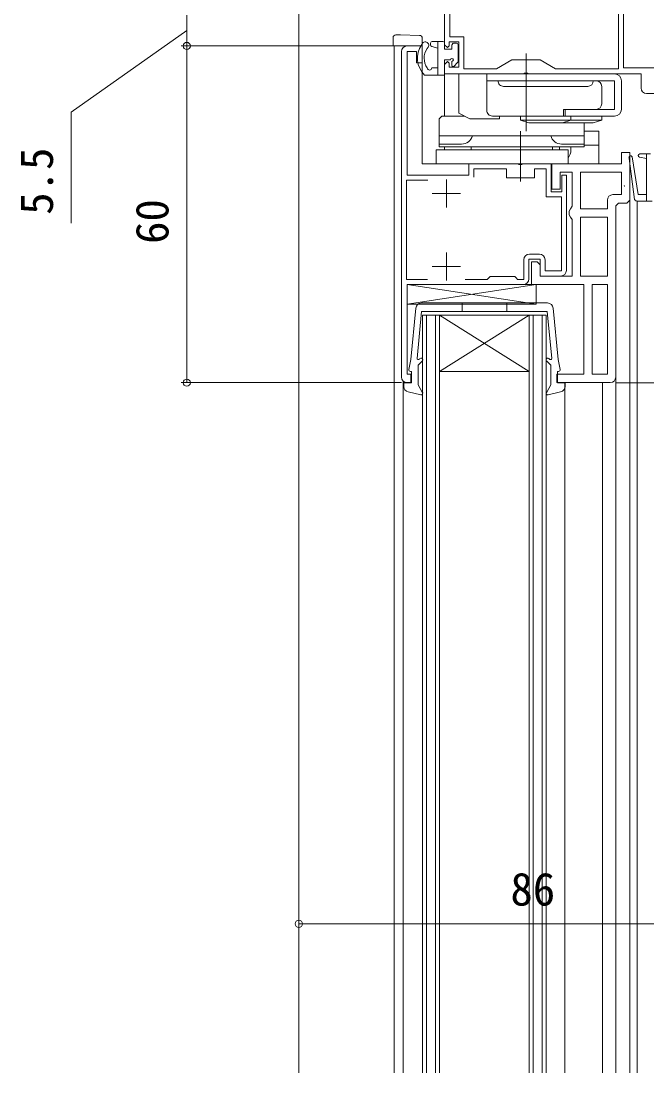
# Model space of a CAD drawing. Units: millimetres, scale not verified. Extents: x -1682 to -296, y -1188 to 1055.
# Drawn here: x -1400.1 to -1288.5, y 516.6 to 704 of the extents above; entities that cross this region are included whole.
import ezdxf
from ezdxf.enums import TextEntityAlignment as Align

# ---------------------------------------------------------------- set-up
doc = ezdxf.new("R2010")
doc.units = ezdxf.units.MM
doc.header["$LTSCALE"] = 4
for name, color, linetype, lineweight in [('0-3_YKK_11', 7, 'Continuous', 9), ('0-5_YKK_12', 2, 'Continuous', 9), ('0-6_YKK_13', 4, 'Continuous', 9), ('0-8_YKK_D', 6, 'Continuous', 9)]:
    doc.layers.add(name, color=color, linetype=linetype, lineweight=lineweight)
doc.styles.add('ＭＳ ゴシック', font='')
doc.styles.get('ＭＳ ゴシック').set_extended_font_data('MS Gothic')

msp = doc.modelspace()

# ---------------------------------------------------------------- linework, layer by layer
at = {"layer": '0-3_YKK_11'}
for p, q in [((-1324.544, 699.767), (-1324.544, 711.428)), ((-1323.644, 711.167), (-1323.644, 701.167)), ((-1293.544, 695.467), (-1293.544, 711.667)), ((-1292.644, 711.667), (-1292.644, 695.667)), ((-1323.644, 701.167), (-1321.144, 701.167)), ((-1321.144, 701.167), (-1321.144, 695.467)), ((-1328.545, 699.567), (-1331.245, 699.567)), ((-1328.545, 696.567), (-1328.545, 699.567)), ((-1324.044, 699.267), (-1324.544, 699.767)), ((-1323.744, 699.567), (-1324.044, 699.267)), ((-1323.744, 700.267), (-1323.744, 699.567)), ((-1322.044, 700.267), (-1323.744, 700.267)), ((-1322.044, 695.767), (-1322.044, 700.267)), ((-1332.245, 698.567), (-1332.245, 640.567)), ((-1331.245, 698.567), (-1329.545, 698.567)), ((-1331.245, 676.567), (-1331.245, 698.567)), ((-1329.545, 698.567), (-1329.545, 696.567)), ((-1329.545, 696.567), (-1328.545, 696.567)), ((-1324.544, 696.267), (-1324.044, 696.767)), ((-1324.544, 694.567), (-1324.544, 696.267)), ((-1324.044, 696.767), (-1323.744, 696.467)), ((-1323.744, 696.467), (-1323.744, 695.767)), ((-1323.744, 695.767), (-1322.044, 695.767)), ((-1321.144, 695.467), (-1315.315, 695.467)), ((-1315.315, 695.467), (-1312.544, 697.067)), ((-1312.544, 697.067), (-1307.544, 697.067)), ((-1307.544, 697.067), (-1304.772, 695.467)), ((-1304.772, 695.467), (-1293.544, 695.467)), ((-1292.644, 695.667), (-1278.28, 695.667)), ((-1310.502, 694.567), (-1324.544, 694.567)), ((-1310.319, 694.687), (-1310.502, 694.567)), ((-1309.769, 694.687), (-1310.319, 694.687)), ((-1309.585, 694.567), (-1309.769, 694.687)), ((-1289.544, 694.567), (-1309.585, 694.567)), ((-1289.544, 692.067), (-1289.544, 694.567)), ((-1285.044, 691.067), (-1288.544, 691.067)), ((-1293.044, 680.567), (-1293.044, 678.567)), ((-1291.544, 680.567), (-1293.044, 680.567)), ((-1291.544, 672.067), (-1291.544, 680.567)), ((-1291.544, 672.067), (-1291.544, 680.567)), ((-1320.245, 678.567), (-1320.245, 676.567)), ((-1311.564, 678.567), (-1320.245, 678.567)), ((-1311.304, 678.417), (-1311.564, 678.567)), ((-1310.525, 678.567), (-1310.785, 678.417)), ((-1305.544, 678.567), (-1310.525, 678.567)), ((-1305.544, 673.567), (-1305.544, 678.567)), ((-1305.444, 678.567), (-1305.444, 674.067)), ((-1293.044, 678.567), (-1305.444, 678.567)), ((-1319.345, 677.667), (-1313.545, 677.667)), ((-1319.345, 676.167), (-1319.345, 677.667)), ((-1313.545, 677.667), (-1313.545, 676.067)), ((-1310.785, 678.417), (-1311.304, 678.417)), ((-1308.545, 677.667), (-1306.445, 677.667)), ((-1308.545, 676.067), (-1308.545, 677.667)), ((-1306.445, 677.667), (-1306.445, 672.667)), ((-1303.944, 677.067), (-1301.844, 677.067)), ((-1303.944, 674.067), (-1303.944, 677.067)), ((-1301.844, 677.067), (-1301.844, 670.999)), ((-1300.344, 677.067), (-1300.344, 670.567)), ((-1293.044, 677.067), (-1300.344, 677.067)), ((-1293.044, 677.067), (-1300.344, 677.067)), ((-1293.044, 673.067), (-1293.044, 677.067)), ((-1331.345, 675.667), (-1327.565, 675.667)), ((-1331.345, 657.967), (-1331.345, 675.667)), ((-1320.245, 676.567), (-1331.245, 676.567)), ((-1324.245, 675.766), (-1324.245, 670.767)), ((-1313.545, 676.067), (-1308.545, 676.067)), ((-1303.644, 676.567), (-1303.644, 673.567)), ((-1302.844, 676.567), (-1303.644, 676.567)), ((-1302.844, 659.567), (-1302.844, 676.567)), ((-1326.745, 673.267), (-1321.745, 673.267)), ((-1303.644, 673.567), (-1305.544, 673.567)), ((-1305.444, 674.067), (-1303.944, 674.067)), ((-1294.544, 673.067), (-1293.044, 673.067)), ((-1306.445, 672.667), (-1303.744, 672.667)), ((-1303.744, 672.667), (-1303.744, 659.467)), ((-1295.544, 670.567), (-1295.544, 672.067)), ((-1294.044, 671.067), (-1293.544, 671.567)), ((-1294.044, 640.567), (-1294.044, 671.067)), ((-1293.544, 671.567), (-1292.044, 671.567)), ((-1292.044, 671.567), (-1291.544, 672.067)), ((-1302.093, 670.567), (-1302.343, 670.134)), ((-1302.343, 670.134), (-1302.343, 669.499)), ((-1302.343, 669.499), (-1302.093, 669.067)), ((-1301.844, 670.999), (-1302.093, 670.567)), ((-1300.344, 670.567), (-1295.544, 670.567)), ((-1302.093, 669.067), (-1301.844, 668.634)), ((-1301.844, 668.634), (-1301.844, 658.567)), ((-1300.344, 669.067), (-1300.344, 665.103)), ((-1295.544, 669.067), (-1300.344, 669.067)), ((-1295.544, 658.567), (-1295.544, 669.067)), ((-1295.544, 658.567), (-1295.544, 669.067)), ((-1300.344, 665.103), (-1300.344, 658.567)), ((-1324.245, 662.767), (-1324.245, 657.767)), ((-1307.644, 662.467), (-1309.444, 662.467)), ((-1326.745, 660.267), (-1321.745, 660.267)), ((-1310.444, 661.467), (-1310.444, 657.967)), ((-1309.544, 661.567), (-1307.544, 661.567)), ((-1309.544, 658.067), (-1309.544, 661.567)), ((-1309.044, 661.067), (-1309.044, 657.067)), ((-1308.044, 661.067), (-1309.044, 661.067)), ((-1307.544, 660.567), (-1308.044, 661.067)), ((-1307.544, 661.567), (-1307.544, 658.567)), ((-1307.544, 659.067), (-1307.544, 660.567)), ((-1306.644, 659.467), (-1306.644, 661.467)), ((-1327.611, 657.967), (-1331.345, 657.967)), ((-1327.611, 657.967), (-1331.345, 657.967)), ((-1316.945, 657.967), (-1320.879, 657.967)), ((-1316.745, 658.167), (-1316.945, 657.967)), ((-1316.445, 658.467), (-1316.745, 658.167)), ((-1312.045, 658.467), (-1316.445, 658.467)), ((-1311.745, 658.167), (-1312.045, 658.467)), ((-1311.545, 657.967), (-1311.745, 658.167)), ((-1310.444, 657.967), (-1311.545, 657.967)), ((-1307.544, 658.567), (-1303.844, 658.567)), ((-1301.844, 658.567), (-1307.044, 658.567)), ((-1303.744, 659.467), (-1306.644, 659.467)), ((-1300.344, 658.567), (-1295.544, 658.567)), ((-1331.245, 657.067), (-1310.544, 657.067)), ((-1331.245, 641.067), (-1331.245, 657.067)), ((-1309.044, 657.067), (-1299.744, 657.067)), ((-1299.744, 657.067), (-1299.744, 641.067)), ((-1295.544, 657.067), (-1298.244, 657.067)), ((-1298.244, 657.067), (-1298.244, 641.067)), ((-1298.244, 657.067), (-1298.244, 641.067)), ((-1295.544, 641.067), (-1295.544, 657.067)), ((-1330.545, 641.067), (-1331.245, 641.067)), ((-1330.545, 639.567), (-1330.545, 641.067)), ((-1304.544, 641.067), (-1304.544, 639.567)), ((-1299.744, 641.067), (-1304.544, 641.067)), ((-1298.244, 641.067), (-1295.544, 641.067)), ((-1331.245, 639.567), (-1330.545, 639.567)), ((-1304.544, 639.567), (-1295.044, 639.567))]:
    msp.add_line(p, q, dxfattribs=at)
for centre, start, end in [((-1331.245, 698.567), 90, 179.99998), ((-1288.544, 692.067), 180, 269.99998), ((-1294.544, 672.067), 90, 179.99998), ((-1309.444, 661.467), 90, 179.99998), ((-1307.644, 661.467), 0, 89.99998), ((-1310.544, 658.067), 270, 359.99998), ((-1303.844, 659.567), 270, 359.99998), ((-1331.245, 640.567), 180, 269.99998), ((-1295.044, 640.567), 270, 359.99998)]:
    msp.add_arc(centre, 1, start, end, dxfattribs=at)
at = {"layer": '0-5_YKK_12'}
for p, q in [((-1350.544, 711.067), (-1350.544, 516.566)), ((-1333.544, 699.567), (-1333.544, 516.566)), ((-1328.545, 699.567), (-1333.544, 699.567)), ((-1328.545, 699.567), (-1328.545, 678.567)), ((-1324.544, 694.867), (-1324.544, 687.067)), ((-1324.544, 681.567), (-1324.544, 681.067)), ((-1293.044, 680.567), (-1291.543, 680.567)), ((-1293.044, 678.567), (-1293.044, 680.567)), ((-1291.543, 680.567), (-1291.543, 516.566)), ((-1293.044, 678.567), (-1328.545, 678.567)), ((-1290.243, 671.921), (-1290.243, 516.566)), ((-1328.476, 651.564), (-1328.476, 516.566)), ((-1325.476, 651.564), (-1328.476, 651.564)), ((-1327.776, 516.566), (-1327.776, 651.564)), ((-1326.176, 651.564), (-1326.176, 516.566)), ((-1325.476, 651.564), (-1309.476, 641.564)), ((-1309.476, 651.564), (-1325.476, 641.564)), ((-1309.476, 651.564), (-1325.476, 651.564)), ((-1325.476, 516.566), (-1325.476, 651.564)), ((-1309.476, 651.564), (-1309.476, 516.566)), ((-1306.476, 651.564), (-1309.476, 651.564)), ((-1308.776, 516.566), (-1308.776, 651.564)), ((-1307.176, 651.564), (-1307.176, 516.566)), ((-1306.476, 516.566), (-1306.476, 651.564)), ((-1309.476, 641.564), (-1325.476, 641.564)), ((-1331.952, 639.859), (-1331.952, 516.566)), ((-1303.145, 639.567), (-1303.145, 516.566)), ((-1296.434, 639.567), (-1296.434, 516.566)), ((-1294.044, 640.565), (-1294.044, 516.566))]:
    msp.add_line(p, q, dxfattribs=at)
at = {"layer": '0-6_YKK_13'}
for p, q in [((-1333.745, 701.038), (-1333.745, 699.567)), ((-1333.262, 701.538), (-1332.445, 701.567)), ((-1329.027, 701.447), (-1332.445, 701.567)), ((-1333.745, 699.567), (-1328.545, 699.567)), ((-1328.472, 700.038), (-1328.642, 699.795)), ((-1328.545, 700.948), (-1328.545, 699.567)), ((-1327.659, 699.106), (-1327.489, 699.35)), ((-1327.044, 700.068), (-1327.044, 699.746)), ((-1325.744, 699.168), (-1326.821, 699.456)), ((-1324.844, 700.368), (-1326.744, 700.368)), ((-1325.744, 700.368), (-1325.744, 694.368)), ((-1324.544, 700.068), (-1324.544, 698.968)), ((-1323.244, 698.968), (-1323.244, 699.768)), ((-1323.011, 700.06), (-1323.236, 699.835)), ((-1322.944, 700.068), (-1322.444, 700.068)), ((-1322.144, 696.809), (-1322.144, 699.768)), ((-1324.544, 698.968), (-1323.244, 698.968)), ((-1310.044, 698.236), (-1310.044, 684.376)), ((-1325.744, 695.668), (-1326.844, 695.668)), ((-1324.544, 697.068), (-1323.494, 697.068)), ((-1324.544, 697.068), (-1324.544, 694.368)), ((-1323.244, 696.068), (-1323.244, 696.818)), ((-1322.902, 695.926), (-1322.232, 696.597)), ((-1324.544, 694.368), (-1328.123, 694.368)), ((-1322.043, 694.567), (-1317.043, 694.567)), ((-1322.043, 687.567), (-1322.043, 694.567)), ((-1317.043, 694.567), (-1317.043, 693.367)), ((-1294.243, 694.567), (-1317.043, 694.567)), ((-1317.043, 688.066), (-1317.043, 693.367)), ((-1317.043, 693.367), (-1294.243, 693.367)), ((-1299.043, 692.366), (-1314.043, 692.366)), ((-1296.543, 692.366), (-1296.543, 689.266)), ((-1294.243, 693.367), (-1294.243, 688.266)), ((-1293.043, 688.266), (-1293.043, 693.367)), ((-1303.352, 688.266), (-1303.352, 687.067)), ((-1297.543, 688.266), (-1303.352, 688.266)), ((-1303.043, 688.266), (-1303.043, 687.067)), ((-1294.243, 688.266), (-1303.043, 688.266)), ((-1325.043, 687.067), (-1325.543, 686.567)), ((-1325.543, 686.567), (-1325.543, 681.567)), ((-1321.043, 687.067), (-1325.043, 687.067)), ((-1320.043, 686.567), (-1322.043, 687.567)), ((-1314.743, 686.567), (-1320.043, 686.567)), ((-1303.352, 687.067), (-1316.043, 687.067)), ((-1314.743, 687.067), (-1314.743, 686.567)), ((-1311.043, 686.367), (-1311.043, 687.067)), ((-1302.043, 686.367), (-1311.043, 686.367)), ((-1309.543, 685.867), (-1311.043, 686.367)), ((-1305.544, 686.367), (-1296.544, 686.367)), ((-1302.043, 686.367), (-1303.543, 685.867)), ((-1303.343, 687.067), (-1294.243, 687.067)), ((-1302.043, 687.067), (-1302.043, 686.367)), ((-1296.544, 686.367), (-1298.044, 685.867)), ((-1296.544, 687.067), (-1296.544, 686.367)), ((-1311.044, 684.362), (-1311.044, 675.426)), ((-1303.543, 685.867), (-1309.543, 685.867)), ((-1298.044, 685.867), (-1303.543, 685.867)), ((-1299.695, 681.567), (-1299.695, 685.867)), ((-1297.044, 684.367), (-1299.695, 684.367)), ((-1297.044, 678.567), (-1297.044, 684.367)), ((-1299.695, 683.567), (-1325.543, 683.567)), ((-1326.044, 681.067), (-1326.044, 678.567)), ((-1302.544, 681.067), (-1326.044, 681.067)), ((-1325.543, 682.066), (-1321.543, 682.066)), ((-1325.543, 681.567), (-1299.695, 681.567)), ((-1319.794, 681.567), (-1319.794, 681.067)), ((-1305.294, 681.567), (-1305.294, 681.067)), ((-1304.044, 681.567), (-1304.044, 681.067)), ((-1303.695, 682.066), (-1299.695, 682.066)), ((-1302.544, 678.567), (-1302.544, 681.067)), ((-1302.044, 681.567), (-1302.044, 681.067)), ((-1299.695, 681.867), (-1297.044, 681.867)), ((-1326.044, 678.567), (-1297.044, 678.567)), ((-1291.658, 679.534), (-1290.684, 672.188)), ((-1291.137, 679.831), (-1290.044, 673.121)), ((-1288.544, 679.521), (-1289.792, 679.725)), ((-1287.844, 680.321), (-1289.744, 680.321)), ((-1288.519, 680.321), (-1288.544, 680.297)), ((-1288.544, 671.921), (-1288.544, 680.321)), ((-1292.473, 674.665), (-1292.572, 674.566)), ((-1292.42, 674.665), (-1292.519, 674.567)), ((-1290.044, 673.121), (-1288.544, 673.121)), ((-1287.544, 671.921), (-1290.242, 671.921)), ((-1331.245, 653.567), (-1308.245, 657.067)), ((-1329.696, 652.86), (-1330.573, 643.665)), ((-1317.448, 653.765), (-1328.701, 653.765)), ((-1321.448, 652.265), (-1321.448, 653.765)), ((-1317.448, 653.765), (-1306.195, 653.765)), ((-1313.448, 653.765), (-1313.448, 652.265)), ((-1305.2, 652.86), (-1304.323, 643.665)), ((-1329.447, 643.884), (-1328.648, 652.265)), ((-1317.448, 652.265), (-1328.648, 652.265)), ((-1317.448, 652.265), (-1306.248, 652.265)), ((-1305.449, 643.884), (-1306.248, 652.265)), ((-1330.942, 641.927), (-1330.573, 643.665)), ((-1328.536, 643.377), (-1329.248, 642.665)), ((-1328.448, 643.589), (-1328.448, 643.636)), ((-1306.448, 643.636), (-1306.448, 643.589)), ((-1306.36, 643.377), (-1305.648, 642.665)), ((-1303.955, 641.927), (-1304.323, 643.665)), ((-1330.448, 641.564), (-1330.648, 641.564)), ((-1330.448, 641.564), (-1330.448, 639.565)), ((-1329.248, 639.164), (-1329.248, 642.665)), ((-1305.648, 639.164), (-1305.648, 642.665)), ((-1304.448, 641.564), (-1304.448, 639.565)), ((-1304.448, 641.564), (-1304.248, 641.564)), ((-1330.448, 639.565), (-1331.848, 639.565)), ((-1331.848, 639.565), (-1331.848, 638.9)), ((-1329.248, 639.164), (-1328.554, 637.893)), ((-1305.648, 639.164), (-1306.343, 637.893)), ((-1304.448, 639.565), (-1303.048, 639.565)), ((-1303.048, 639.565), (-1303.048, 638.9)), ((-1331.026, 637.916), (-1328.802, 637.369)), ((-1303.87, 637.916), (-1306.095, 637.369))]:
    msp.add_line(p, q, dxfattribs=at)
msp.add_lwpolyline([(-1308.245, 653.567), (-1331.245, 657.067), (-1308.245, 657.067)], close=True, dxfattribs=at)
msp.add_lwpolyline([(-1308.245, 653.567), (-1331.245, 653.567), (-1331.245, 657.067)], dxfattribs=at)
for centre, radius, start, end in [((-1333.245, 701.038), 0.5, 91.99998, 180), ((-1329.045, 700.948), 0.5, 0, 88), ((-1325.202, 697.385), 4.2, 145, 225.93248), ((-1327.98, 699.694), 0.6, 325, 145), ((-1326.744, 700.068), 0.3, 90, 180), ((-1326.744, 699.746), 0.3, 180, 255), ((-1324.844, 700.068), 0.3, 0, 90), ((-1322.944, 699.768), 0.3, 90, 180), ((-1322.444, 699.768), 0.3, 0, 90), ((-1325.202, 697.385), 3, 145, 215.5463), ((-1323.244, 697.068), 0.25, 270, 180), ((-1327.244, 695.668), 0.4, 183.76912, 0), ((-1323.044, 696.068), 0.2, 180, 314.99998), ((-1322.444, 696.809), 0.3, 314.99998, 0), ((-1294.243, 693.367), 1.2, 0, 89.99998), ((-1314.043, 693.367), 1, 179.99997, 270.00002), ((-1299.043, 693.367), 1, 270.00002, 0), ((-1297.543, 692.366), 1, 0, 89.99998), ((-1316.043, 688.066), 1, 179.99997, 270.00002), ((-1297.543, 689.266), 1, 270.00002, 0), ((-1294.243, 688.266), 1.2, 270.00002, 0), ((-1321.543, 684.067), 2, 270.00002, 345.52249), ((-1303.695, 684.067), 2, 194.47752, 270.00002), ((-1304.544, 681.067), 2.5, 323.1301, 0), ((-1291.393, 679.675), 0.3, 31.33583, 207.84532), ((-1289.744, 680.021), 0.3, 90, 260.72249), ((-1290.242, 672.421), 0.5, 207.84532, 270), ((-1328.701, 652.765), 1, 90, 174.55353), ((-1306.195, 652.765), 1, 5.44646, 90), ((-1329.248, 643.865), 0.2, 175.91092, 309.15987), ((-1331.648, 646.811), 4, 309.15987, 312.40266), ((-1328.748, 643.636), 0.3, 0, 132.40266), ((-1328.748, 643.589), 0.3, 314.99998, 0), ((-1306.148, 643.636), 0.3, 47.59732, 180), ((-1306.148, 643.589), 0.3, 180, 225), ((-1303.249, 646.811), 4, 227.59732, 230.84012), ((-1305.648, 643.865), 0.2, 230.84012, 4.08907), ((-1330.648, 641.865), 0.3, 168.02727, 270), ((-1304.248, 641.865), 0.3, 270, 11.97272), ((-1330.848, 638.9), 1, 180, 259.75533), ((-1328.748, 637.665), 0.3, 259.75533, 49.60724), ((-1306.148, 637.665), 0.3, 130.39275, 280.24466), ((-1304.048, 638.9), 1, 280.24466, 0)]:
    msp.add_arc(centre, radius, start, end, dxfattribs=at)
at = {"layer": '0-8_YKK_D'}
for p, q in [((-1370.515, 705.067), (-1370.515, 699.564)), ((-1370.515, 702.315), (-1391.103, 687.779)), ((-1332.215, 699.569), (-1371.515, 699.569)), ((-1338.219, 699.564), (-1371.515, 699.564)), ((-1370.515, 699.569), (-1370.515, 639.569)), ((-1391.103, 687.779), (-1391.103, 667.98)), ((-1332.215, 639.569), (-1371.515, 639.569)), ((-1293.996, 639.564), (-1065.51, 639.564)), ((-1350.543, 561.066), (-1350.543, 542.136)), ((-1350.543, 543.136), (-1264.544, 543.136))]:
    msp.add_line(p, q, dxfattribs=at)
for centre in [(-1370.515, 699.569), (-1370.515, 699.564), (-1370.515, 639.569), (-1350.543, 543.136)]:
    msp.add_circle(centre, 0.637, dxfattribs=at)

# ---------------------------------------------------------------- texts
at = {"layer": '0-8_YKK_D', "color": 4, "style": 'ＭＳ ゴシック'}
for s, p in [('5.5', (-1392.603, 669.48)), ('60', (-1372.015, 664.289))]:
    msp.add_text(s, height=5.865, rotation=90, dxfattribs=at).set_placement(p, align=Align.BOTTOM_LEFT)
msp.add_text('86', height=5.865, dxfattribs=at).set_placement((-1312.824, 544.636), align=Align.BOTTOM_LEFT)

doc.saveas('drawing.dxf')
